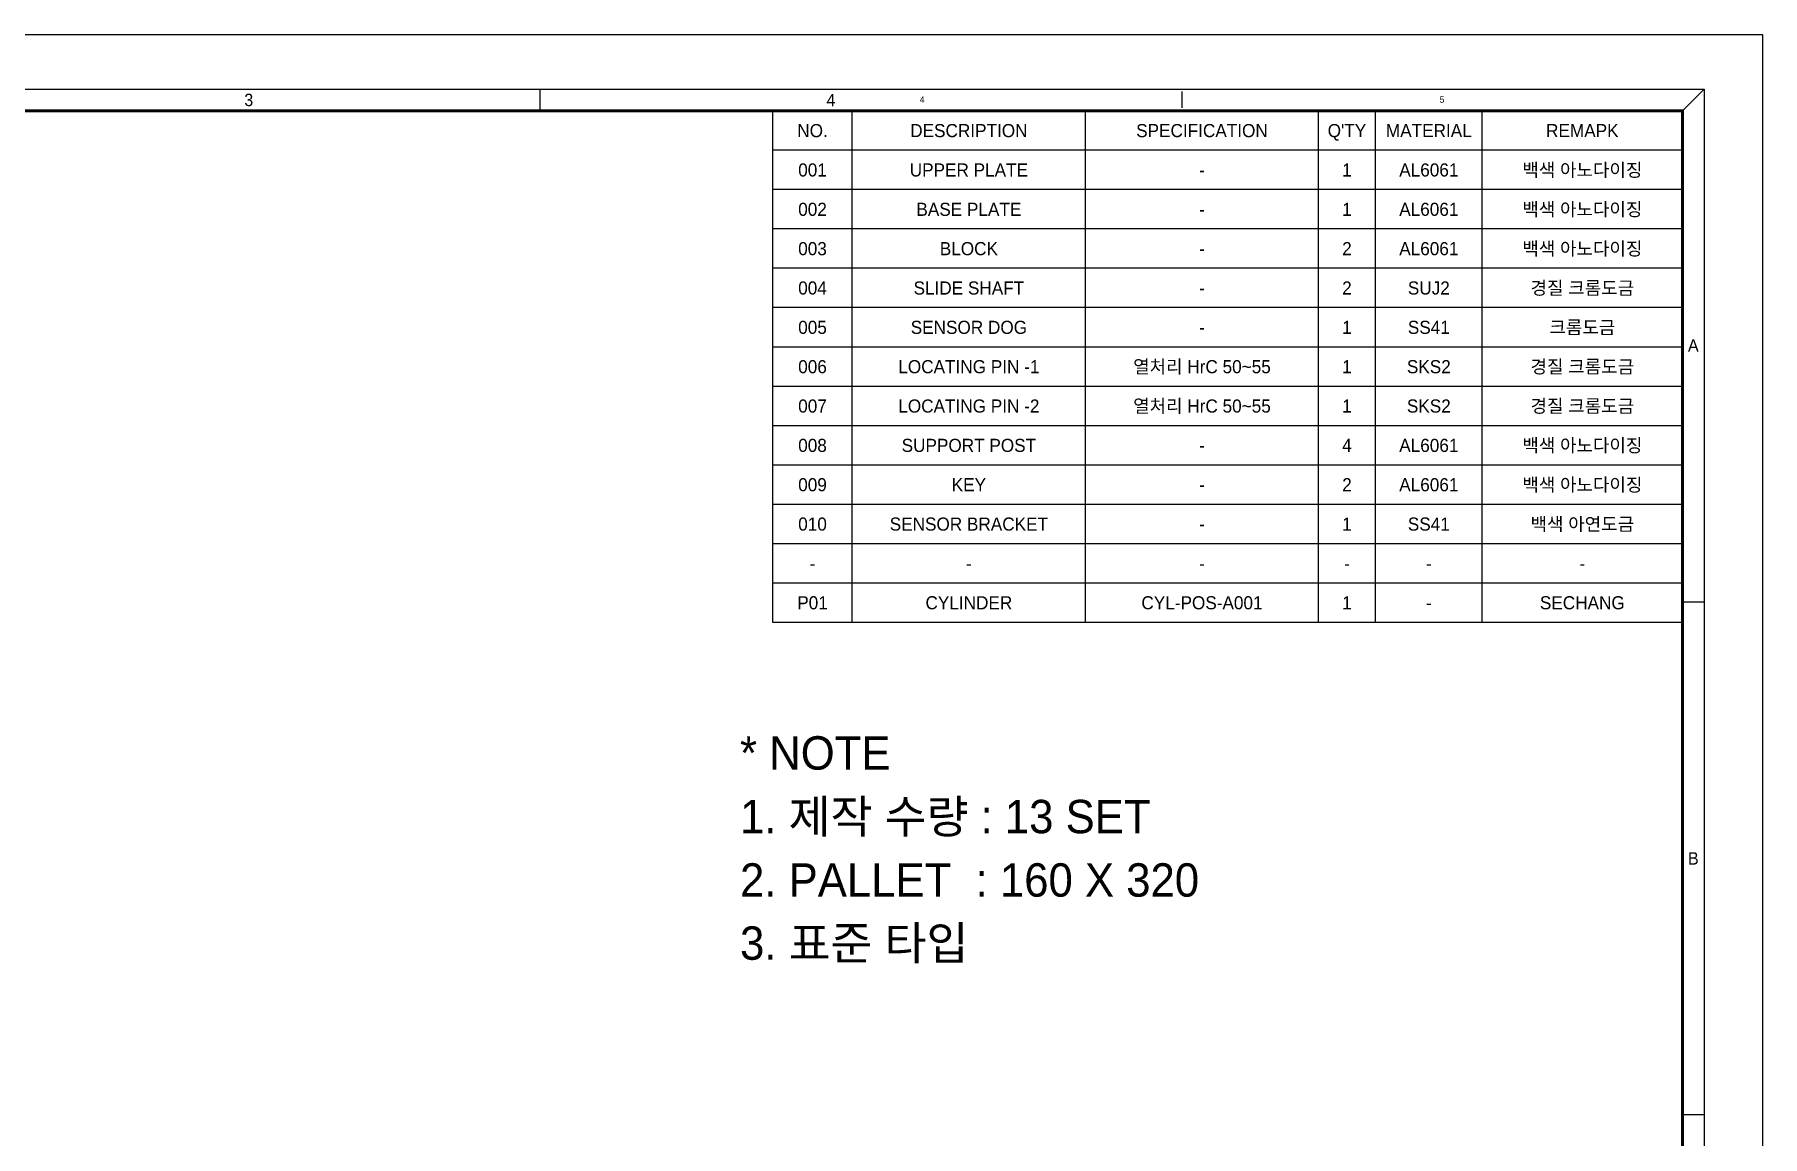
# Model space of a CAD drawing. Header units: inches. Extents: x 0 to 23821, y 0 to 11279.
# Drawn here: x 15750 to 16700, y 7870 to 8476 of the extents above; entities that cross this region are included whole.
import ezdxf
from ezdxf.enums import TextEntityAlignment as Align

# ---------------------------------------------------------------- set-up
doc = ezdxf.new("R2010")
doc.units = ezdxf.units.IN
doc.header["$LTSCALE"] = 10
doc.header["$MEASUREMENT"] = 0
doc.layers.add('44', color=4, linetype='Continuous')
doc.styles.add('SCI', font='')
doc.styles.get('SCI').set_extended_font_data('Gulim')

# ---------------------------------------------------------------- blocks, each defined once
blk = doc.blocks.new('A$C82e70aa9')
at = {"color": 2}
for p, q in [((252, -7.5), (252, -10.5)), ((412, -7.5), (409, -10.5))]:
    blk.add_line(p, q, dxfattribs=at)
at = {"color": 3}
blk.add_line((304, -10.5), (409, -10.5), dxfattribs=at)
for p, q in [((409, -78), (412, -78)), ((412, -148.5), (409, -148.5))]:
    blk.add_line(p, q)
at = {"color": 1}
blk.add_lwpolyline([(0, 0), (420, 0), (420, -297), (0, -297)], close=True, dxfattribs=at)
at = {"color": 2}
blk.add_lwpolyline([(12, -7.5), (412, -7.5), (412, -289.5), (12, -289.5)], close=True, dxfattribs=at)
at = {"const_width": 0.4}
blk.add_lwpolyline([(15, -10.5), (409, -10.5), (409, -286.5), (15, -286.5)], close=True, dxfattribs=at)
at = {"color": 2, "char_height": 1.7, "attachment_point": 5, "style": 'SCI'}
for s, insert, width in [('3', (212, -9), 80), ('4', (292, -9), 80), ('A', (410.5, -42.75), 3), ('B', (410.5, -113.25), 3)]:
    blk.add_mtext(s, dxfattribs=dict(at, insert=insert, width=width))

msp = doc.modelspace()

# ---------------------------------------------------------------- linework, layer by layer
at = {"color": 2}
msp.add_line((16381, 8435.41527063), (16381, 8444.34384206), dxfattribs=at)
for p, q in [((16156, 8411.99494096), (16156, 8433.62955634)), ((16656, 8411.99494096), (16156, 8411.99494096)), ((16656, 8195.64878711), (16156, 8195.64878711)), ((16656, 8174.01417173), (16156, 8174.01417173)), ((16656, 8152.37955634), (16156, 8152.37955634))]:
    msp.add_line(p, q)
at = {"color": 3}
for p, q in [((16199.75, 8411.99494096), (16199.75, 8433.62955634)), ((16327.875, 8411.99494096), (16327.875, 8433.62955634)), ((16456, 8411.99494096), (16456, 8433.62955634)), ((16487.25, 8411.99494096), (16487.25, 8433.62955634)), ((16546, 8411.99494096), (16546, 8433.62955634)), ((16199.75, 8390.36032557), (16199.75, 8411.99494096)), ((16327.875, 8390.36032557), (16327.875, 8411.99494096)), ((16456, 8390.36032557), (16456, 8411.99494096)), ((16487.25, 8390.36032557), (16487.25, 8411.99494096)), ((16546, 8390.36032557), (16546, 8411.99494096)), ((16199.75, 8368.72571019), (16199.75, 8390.36032557)), ((16327.875, 8368.72571019), (16327.875, 8390.36032557)), ((16456, 8368.72571019), (16456, 8390.36032557)), ((16487.25, 8368.72571019), (16487.25, 8390.36032557)), ((16546, 8368.72571019), (16546, 8390.36032557)), ((16199.75, 8347.0910948), (16199.75, 8368.72571019)), ((16327.875, 8347.0910948), (16327.875, 8368.72571019)), ((16456, 8347.0910948), (16456, 8368.72571019)), ((16487.25, 8347.0910948), (16487.25, 8368.72571019)), ((16546, 8347.0910948), (16546, 8368.72571019)), ((16199.75, 8325.45647942), (16199.75, 8347.0910948)), ((16327.875, 8325.45647942), (16327.875, 8347.0910948)), ((16456, 8325.45647942), (16456, 8347.0910948)), ((16487.25, 8325.45647942), (16487.25, 8347.0910948)), ((16546, 8325.45647942), (16546, 8347.0910948)), ((16199.75, 8303.82186404), (16199.75, 8325.45647942)), ((16327.875, 8303.82186404), (16327.875, 8325.45647942)), ((16456, 8303.82186404), (16456, 8325.45647942)), ((16487.25, 8303.82186404), (16487.25, 8325.45647942)), ((16546, 8303.82186404), (16546, 8325.45647942)), ((16199.75, 8282.18724865), (16199.75, 8303.82186404)), ((16327.875, 8282.18724865), (16327.875, 8303.82186404)), ((16456, 8282.18724865), (16456, 8303.82186404)), ((16487.25, 8282.18724865), (16487.25, 8303.82186404)), ((16546, 8282.18724865), (16546, 8303.82186404)), ((16199.75, 8260.55263327), (16199.75, 8282.18724865)), ((16327.875, 8260.55263327), (16327.875, 8282.18724865)), ((16456, 8260.55263327), (16456, 8282.18724865)), ((16487.25, 8260.55263327), (16487.25, 8282.18724865)), ((16546, 8260.55263327), (16546, 8282.18724865)), ((16199.75, 8238.91801788), (16199.75, 8260.55263327)), ((16327.875, 8238.91801788), (16327.875, 8260.55263327)), ((16456, 8238.91801788), (16456, 8260.55263327)), ((16487.25, 8238.91801788), (16487.25, 8260.55263327)), ((16546, 8238.91801788), (16546, 8260.55263327)), ((16199.75, 8217.2834025), (16199.75, 8238.91801788)), ((16327.875, 8217.2834025), (16327.875, 8238.91801788)), ((16456, 8217.2834025), (16456, 8238.91801788)), ((16487.25, 8217.2834025), (16487.25, 8238.91801788)), ((16546, 8217.2834025), (16546, 8238.91801788)), ((16199.75, 8195.64878711), (16199.75, 8217.2834025)), ((16327.875, 8195.64878711), (16327.875, 8217.2834025)), ((16456, 8195.64878711), (16456, 8217.2834025)), ((16487.25, 8195.64878711), (16487.25, 8217.2834025)), ((16546, 8195.64878711), (16546, 8217.2834025)), ((16199.75, 8174.01417173), (16199.75, 8195.64878711)), ((16327.875, 8174.01417173), (16327.875, 8195.64878711)), ((16456, 8174.01417173), (16456, 8195.64878711)), ((16487.25, 8174.01417173), (16487.25, 8195.64878711)), ((16546, 8174.01417173), (16546, 8195.64878711)), ((16199.75, 8152.37955634), (16199.75, 8174.01417173)), ((16327.875, 8152.37955634), (16327.875, 8174.01417173)), ((16456, 8152.37955634), (16456, 8174.01417173)), ((16487.25, 8152.37955634), (16487.25, 8174.01417173)), ((16546, 8152.37955634), (16546, 8174.01417173))]:
    msp.add_line(p, q, dxfattribs=at)
at = {"color": 7}
for p, q in [((16156, 8390.36032557), (16156, 8411.99494096)), ((16156, 8368.72571019), (16156, 8390.36032557)), ((16156, 8347.0910948), (16156, 8368.72571019)), ((16156, 8325.45647942), (16156, 8347.0910948)), ((16156, 8303.82186404), (16156, 8325.45647942)), ((16156, 8282.18724865), (16156, 8303.82186404)), ((16156, 8260.55263327), (16156, 8282.18724865)), ((16156, 8238.91801788), (16156, 8260.55263327)), ((16156, 8217.2834025), (16156, 8238.91801788)), ((16156, 8195.64878711), (16156, 8217.2834025)), ((16156, 8174.01417173), (16156, 8195.64878711)), ((16156, 8152.37955634), (16156, 8174.01417173))]:
    msp.add_line(p, q, dxfattribs=at)
at = {"layer": '44'}
for p, q in [((16656, 8390.36032557), (16156, 8390.36032557)), ((16656, 8368.72571019), (16156, 8368.72571019)), ((16656, 8347.0910948), (16156, 8347.0910948)), ((16656, 8325.45647942), (16156, 8325.45647942)), ((16656, 8303.82186404), (16156, 8303.82186404)), ((16656, 8282.18724865), (16156, 8282.18724865)), ((16656, 8260.55263327), (16156, 8260.55263327)), ((16656, 8238.91801788), (16156, 8238.91801788)), ((16656, 8217.2834025), (16156, 8217.2834025))]:
    msp.add_line(p, q, dxfattribs=at)

# ---------------------------------------------------------------- block references
at = {"xscale": 4, "yscale": 4, "zscale": 4}
msp.add_blockref('A$C82e70aa9', (15020, 8475.62955634), dxfattribs=at)

# ---------------------------------------------------------------- texts
at = {"color": 2, "style": 'SCI'}
for s, p in [('4', (16238.14285714, 8439.87955634)), ('5', (16523.85714286, 8439.87955634))]:
    msp.add_text(s, height=3.57142857, dxfattribs=at).set_placement(p, align=Align.MIDDLE_CENTER)
at = {"style": 'SCI'}
for s, height, p in [('NO.', 7.211538462, (16177.875, 8422.81224865)), ('DESCRIPTION', 7.2115384615, (16263.8125, 8422.81224865)), ('SPECIFICATION', 7.2115384615, (16391.9375, 8422.81224865)), ("Q'TY", 7.211538462, (16471.625, 8422.81224865)), ('MATERIAL', 7.211538462, (16516.625, 8422.81224865)), ('REMAPK', 7.211538462, (16601, 8422.81224865)), ('백색 아노다이징', 7.211538462, (16601, 8401.17763327)), ('001', 7.211538462, (16177.875, 8401.17763327)), ('UPPER PLATE', 7.2115384615, (16263.8125, 8401.17763327)), ('-', 7.21153846, (16391.9375, 8401.17763327)), ('1', 7.21153846, (16471.625, 8401.17763327)), ('AL6061', 7.211538462, (16516.625, 8401.17763327)), ('002', 7.211538462, (16177.875, 8379.54301788)), ('BASE PLATE', 7.211538462, (16263.8125, 8379.54301788)), ('-', 7.21153846, (16391.9375, 8379.54301788)), ('1', 7.21153846, (16471.625, 8379.54301788)), ('AL6061', 7.211538462, (16516.625, 8379.54301788)), ('백색 아노다이징', 7.211538462, (16601, 8379.54301788)), ('003', 7.211538462, (16177.875, 8357.9084025)), ('BLOCK', 7.211538462, (16263.8125, 8357.9084025)), ('2', 7.21153846, (16471.625, 8357.9084025)), ('AL6061', 7.211538462, (16516.625, 8357.9084025)), ('백색 아노다이징', 7.211538462, (16601, 8357.9084025)), ('-', 7.21153846, (16391.9375, 8357.9084025)), ('004', 7.211538462, (16177.875, 8336.27378711)), ('SLIDE SHAFT', 7.2115384615, (16263.8125, 8336.27378711)), ('2', 7.21153846, (16471.625, 8336.27378711)), ('SUJ2', 7.211538462, (16516.625, 8336.27378711)), ('경질 크롬도금', 7.211538462, (16601, 8336.27378711)), ('-', 7.21153846, (16391.9375, 8336.27378711)), ('005', 7.211538462, (16177.875, 8314.63917173)), ('SENSOR DOG', 7.211538462, (16263.8125, 8314.63917173)), ('-', 7.21153846, (16391.9375, 8314.63917173)), ('1', 7.21153846, (16471.625, 8314.63917173)), ('SS41', 7.211538462, (16516.625, 8314.63917173)), ('크롬도금', 7.211538462, (16601, 8314.63917173)), ('006', 7.211538462, (16177.875, 8293.00455634)), ('LOCATING PIN -1', 7.2115384615, (16263.8125, 8293.00455634)), ('열처리 HrC 50~55', 7.2115384615, (16391.9375, 8293.00455634)), ('1', 7.21153846, (16471.625, 8293.00455634)), ('SKS2', 7.211538462, (16516.625, 8293.00455634)), ('경질 크롬도금', 7.211538462, (16601, 8293.00455634)), ('007', 7.211538462, (16177.875, 8271.36994096)), ('LOCATING PIN -2', 7.2115384615, (16263.8125, 8271.36994096)), ('열처리 HrC 50~55', 7.2115384615, (16391.9375, 8271.36994096)), ('1', 7.21153846, (16471.625, 8271.36994096)), ('SKS2', 7.211538462, (16516.625, 8271.36994096)), ('경질 크롬도금', 7.211538462, (16601, 8271.36994096)), ('008', 7.211538462, (16177.875, 8249.73532557)), ('SUPPORT POST', 7.2115384615, (16263.8125, 8249.73532557)), ('4', 7.21153846, (16471.625, 8249.73532557)), ('AL6061', 7.211538462, (16516.625, 8249.73532557)), ('백색 아노다이징', 7.211538462, (16601, 8249.73532557)), ('-', 7.21153846, (16391.9375, 8249.73532557)), ('009', 7.211538462, (16177.875, 8228.10071019)), ('KEY', 7.211538462, (16263.8125, 8228.10071019)), ('-', 7.21153846, (16391.9375, 8228.10071019)), ('2', 7.21153846, (16471.625, 8228.10071019)), ('AL6061', 7.211538462, (16516.625, 8228.10071019)), ('백색 아노다이징', 7.211538462, (16601, 8228.10071019)), ('010', 7.211538462, (16177.875, 8206.4660948)), ('SENSOR BRACKET', 7.2115384615, (16263.8125, 8206.4660948)), ('-', 7.21153846, (16391.9375, 8206.4660948)), ('1', 7.21153846, (16471.625, 8206.4660948)), ('SS41', 7.211538462, (16516.625, 8206.4660948)), ('백색 아연도금', 7.211538462, (16601, 8206.4660948)), ('-', 7.21153846, (16177.875, 8184.83147942)), ('-', 7.21153846, (16263.8125, 8184.83147942)), ('-', 7.21153846, (16391.9375, 8184.83147942)), ('-', 7.21153846, (16471.625, 8184.83147942)), ('-', 7.21153846, (16516.625, 8184.83147942)), ('-', 7.21153846, (16601, 8184.83147942)), ('P01', 7.211538462, (16177.875, 8163.19686404)), ('CYLINDER', 7.211538462, (16263.8125, 8163.19686404)), ('CYL-POS-A001', 7.2115384615, (16391.9375, 8163.19686404)), ('1', 7.21153846, (16471.625, 8163.19686404)), ('-', 7.21153846, (16516.625, 8163.19686404)), ('SECHANG', 7.211538462, (16601, 8163.19686404))]:
    msp.add_text(s, height=height, dxfattribs=at).set_placement(p, align=Align.MIDDLE_CENTER)
for s, p in [('* NOTE', (16138.02431644, 8080.62185702)), ('1. 제작 수량 : 13 SET', (16138.02431644, 8045.64451676)), ('2. PALLET  : 160 X 320', (16138.02431644, 8010.7710924)), ('3. 표준 타입', (16138.02431644, 7976.07953303))]:
    msp.add_text(s, height=18.36, dxfattribs=at).set_placement(p, align=Align.MIDDLE_LEFT)

doc.saveas('drawing.dxf')
